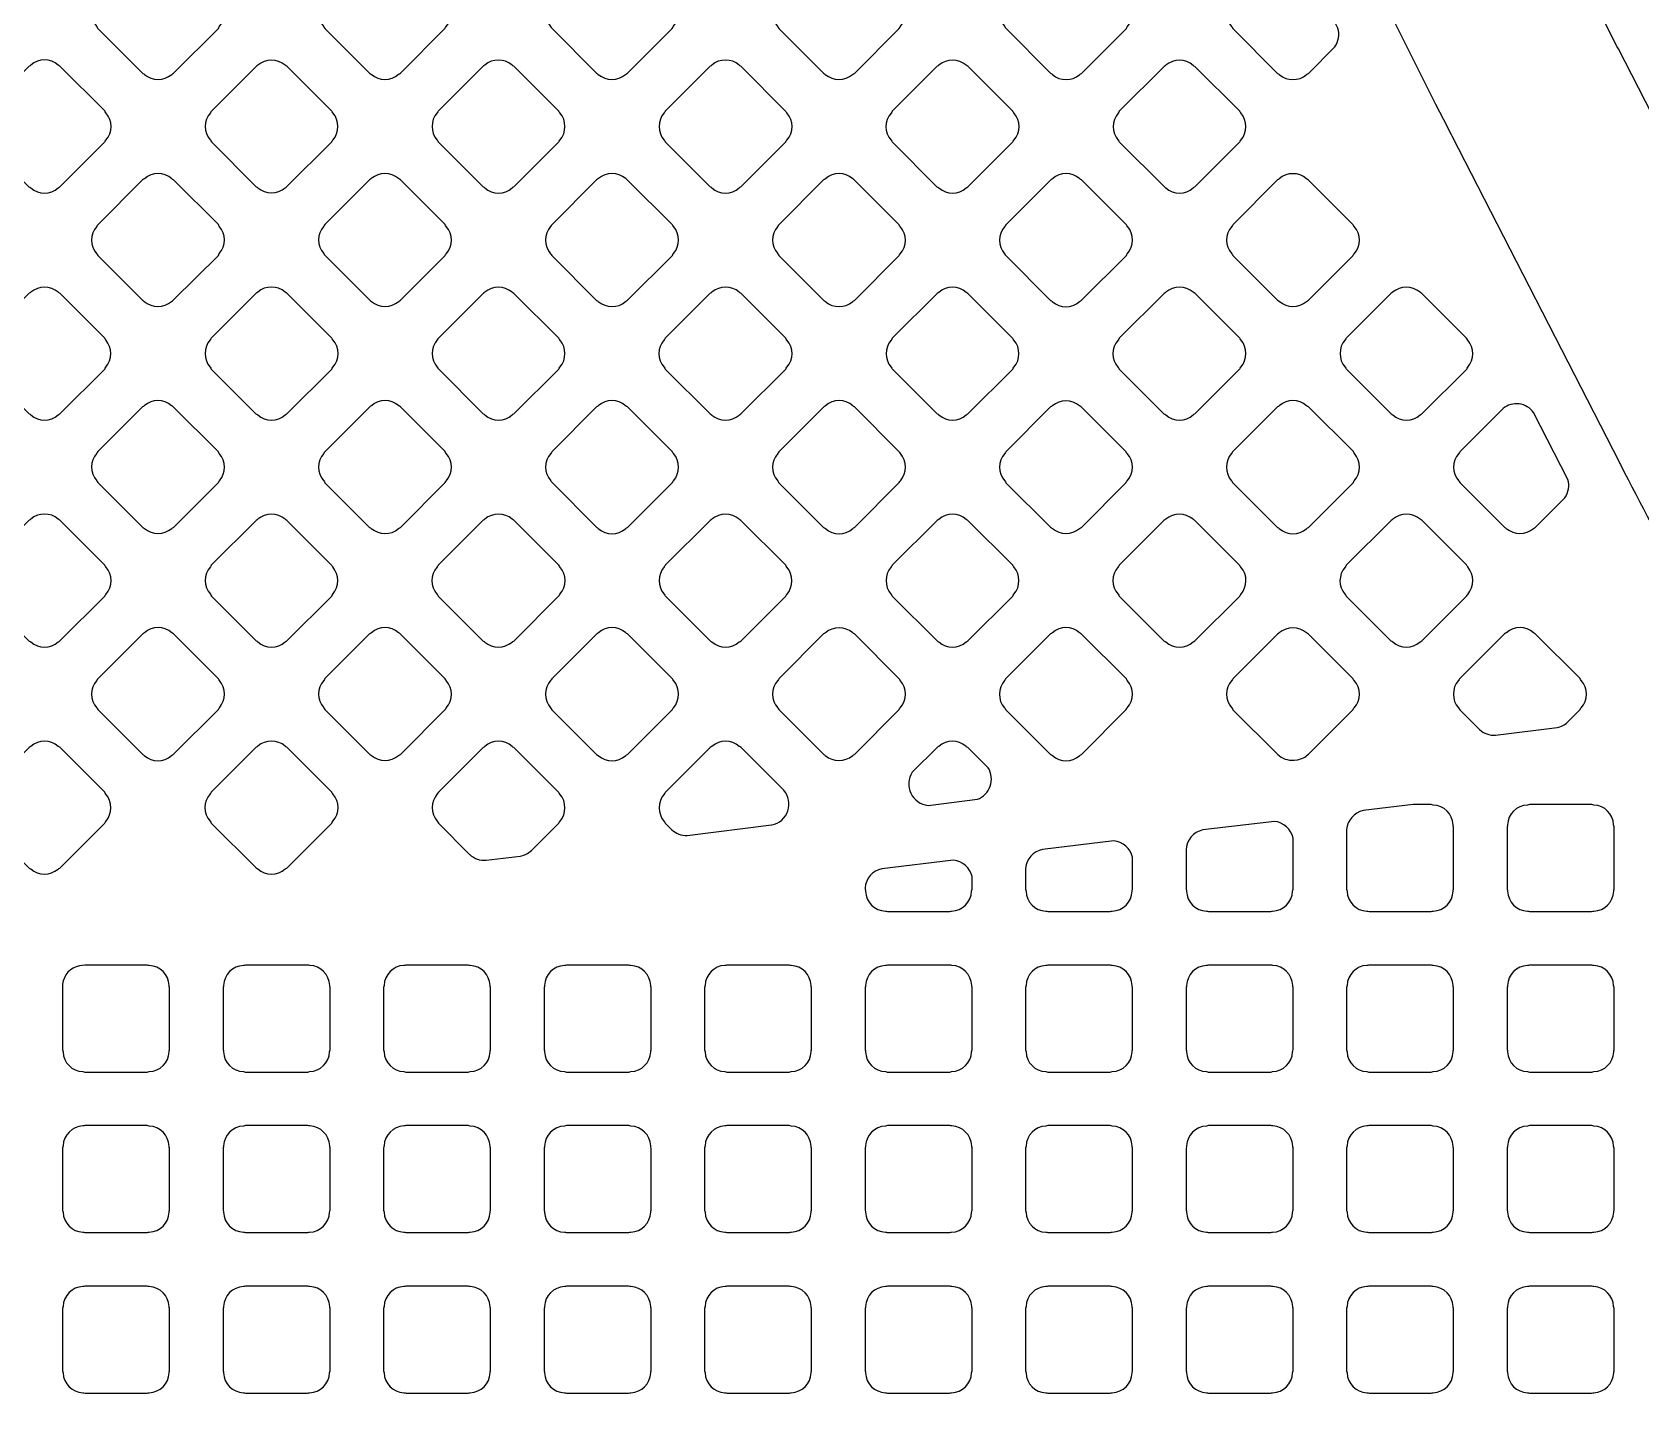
# Model space of a CAD drawing. Extents: x 0 to 248, y 0 to 175.
# Drawn here: x 85.767 to 87.295, y 144.454 to 145.775 of the extents above; entities that cross this region are included whole.
import ezdxf

# ---------------------------------------------------------------- set-up
doc = ezdxf.new("R2010")
doc.units = 0
doc.layers.add('gbr-dxf', color=7, linetype='Continuous')

msp = doc.modelspace()

# ---------------------------------------------------------------- linework, layer by layer
at = {"layer": 'gbr-dxf', "linetype": 'Continuous'}
for points in [[(89.1938, 143.5837, -0.198755), (86.6473, 149.73, -0.011889), (86.6472, 149.7334, -0.001401), (86.6473, 149.7803, -0.006774), (86.6473, 149.7819), (86.6473, 152.1694, 0.15456), (86.4982, 152.3959, -0.007498), (86.4968, 152.3971, -0.223524), (86.4231, 152.5536, -0.414223), (86.6263, 152.7568, -0.414223), (86.8295, 152.5536, -0.097355), (86.8144, 152.4768, 0.044886), (86.7916, 152.3996, -0.047616), (86.7997, 152.3225, -0.019176), (86.7998, 152.3168), (86.7998, 152.1813, -0.01601), (86.7997, 152.1766), (86.7997, 149.7799, -0.008654), (86.7997, 149.7776, 0.001254), (86.7996, 149.7368, -0.011774), (86.7997, 149.7335, 0.198929), (89.3032, 143.6898, -0.008685)], [(85.7893, 152.5028, 0.224387), (85.9099, 152.2475), (85.9166, 152.2419), (86.1187, 151.3809), (86.1359, 150.0936, -0.031401), (86.136, 150.0905), (86.1403, 149.7695, -0.024536), (86.1404, 149.7672), (86.1428, 149.5822, -0.02971), (86.1429, 149.5793), (86.1429, 149.5791), (86.1436, 149.526, -0.020598), (86.1437, 149.524, 0.041374), (86.2525, 148.3984, -0.014401), (86.2527, 148.3972), (86.3221, 148.0123, -0.013612), (86.3223, 148.0111, 0.04234), (86.6973, 146.633, -0.034058), (86.6984, 146.6299, 0.030775), (87.1147, 145.678, -0.014751), (87.1153, 145.6768), (87.2744, 145.3666, -0.022541), (87.2755, 145.3647, 0.006915), (87.3941, 145.1431, 0.283708)], [(87.433, 145.4484), (87.2735, 145.7594, -0.008596), (87.2724, 145.7614, -0.073265), (86.4975, 148.0441, -0.008634), (86.4971, 148.0464), (86.4285, 148.4265, -0.012454), (86.4278, 148.43, -0.041374), (86.3219, 149.5264, -0.007759)], [(87.1457, 149.509, 0.198897), (89.3868, 144.098, -0.008509)], [(89.2774, 143.9919, -0.198702), (86.9933, 149.5055, -0.011933)]]:
    msp.add_lwpolyline(points, format="xyb", dxfattribs=at)
for points in [[(85.8286, 145.7805, -0.087784), (85.8295, 145.779), (85.8725, 145.7361, -0.083651), (85.8739, 145.7352, 0.37981), (85.8998, 145.7352, -0.095956), (85.9015, 145.7362), (85.9441, 145.7788, -0.096332), (85.945, 145.7804, 0.37981), (85.945, 145.8064, -0.092348), (85.9441, 145.808), (85.9014, 145.8507, -0.096111), (85.8997, 145.8517, 0.379731), (85.8738, 145.8517, -0.096458), (85.8721, 145.8507), (85.8296, 145.8081, -0.096627), (85.8286, 145.8065, 0.379731)], [(86.0442, 145.7804, -0.096458), (86.0451, 145.7788), (86.0877, 145.7362, -0.092289), (86.0893, 145.7353, 0.37981), (86.1152, 145.7353, -0.096625), (86.1169, 145.7362), (86.1595, 145.7789, -0.096111), (86.1605, 145.7805, 0.37981), (86.1605, 145.8065, -0.099964), (86.1595, 145.8082), (86.1169, 145.8508, -0.087638), (86.1154, 145.8517, 0.379731), (86.0894, 145.8517, -0.096723), (86.0878, 145.8507), (86.0451, 145.808, -0.096857), (86.0442, 145.8064, 0.379731)], [(86.2596, 145.7805, -0.096614), (86.2606, 145.7789), (86.3033, 145.7362, -0.092187), (86.3049, 145.7352, 0.37889), (86.3308, 145.7352, -0.096117), (86.3325, 145.7362), (86.3751, 145.7788, -0.095895), (86.3761, 145.7805, 0.379201), (86.3761, 145.8064, -0.083317), (86.3752, 145.8078), (86.3323, 145.8507, -0.088202), (86.3308, 145.8517, 0.379731), (86.3048, 145.8517, -0.096458), (86.3032, 145.8507), (86.2606, 145.8081, -0.096627), (86.2596, 145.8065, 0.3795)], [(86.4752, 145.7804, -0.103999), (86.4762, 145.7786), (86.5187, 145.7362, -0.10067), (86.5204, 145.7352, 0.379125), (86.5463, 145.7352, -0.096217), (86.548, 145.7361), (86.5907, 145.7788, -0.095824), (86.5916, 145.7804, 0.37897), (86.5916, 145.8064, -0.10824), (86.5906, 145.8082), (86.5481, 145.8507, -0.096227), (86.5465, 145.8517, 0.379778), (86.5205, 145.8517, -0.096458), (86.5188, 145.8507), (86.4762, 145.808, -0.096627), (86.4752, 145.8064, 0.379762)], [(86.6908, 145.7805, -0.087131), (86.6917, 145.779), (86.7347, 145.736, -0.083024), (86.7361, 145.7351, 0.378702), (86.762, 145.7351, -0.09601), (86.7636, 145.7361), (86.8063, 145.7787, -0.095935), (86.8072, 145.7803, 0.379002), (86.8072, 145.8063, -0.092061), (86.8063, 145.8078), (86.7636, 145.8506, -0.096328), (86.7619, 145.8516, 0.378825), (86.736, 145.8516, -0.096355), (86.7343, 145.8506), (86.6917, 145.808, -0.096195), (86.6908, 145.8064, 0.378532)], [(86.9063, 145.7803, -0.095383), (86.9073, 145.7787), (86.9499, 145.7361, -0.092187), (86.9515, 145.7351, 0.379057), (86.9774, 145.7351, -0.096265), (86.9791, 145.7361), (87.0042, 145.7612, 0.236239), (87.007, 145.7791, -0.002055), (86.977, 145.8408, -0.025406), (86.9766, 145.8414, 0.47771), (86.9461, 145.8465, -0.037643), (86.9452, 145.8458), (86.9073, 145.8079, -0.096036), (86.9063, 145.8062, 0.378344)], [(85.7208, 145.6727, -0.104392), (85.7218, 145.6709), (85.7643, 145.6284, -0.100151), (85.7661, 145.6274, 0.37981), (85.792, 145.6274, -0.095956), (85.7937, 145.6284), (85.8363, 145.671, -0.096332), (85.8373, 145.6727, 0.37981), (85.8373, 145.6986, -0.108153), (85.8362, 145.7005), (85.7937, 145.743, -0.096111), (85.7921, 145.744, 0.379731), (85.7661, 145.744, -0.096458), (85.7645, 145.743), (85.7218, 145.7003, -0.096627), (85.7208, 145.6987, 0.379731)], [(85.9365, 145.6728, -0.096458), (85.9375, 145.6711), (85.98, 145.6285, -0.092289), (85.9816, 145.6276, 0.37981), (86.0076, 145.6276, -0.096625), (86.0092, 145.6286), (86.0517, 145.6711, -0.096111), (86.0527, 145.6727, 0.37981), (86.0527, 145.6987, -0.099964), (86.0517, 145.7004), (86.0093, 145.7428, -0.104264), (86.0075, 145.7438, 0.379731), (85.9815, 145.7438, -0.096723), (85.9799, 145.7428), (85.9375, 145.7004, -0.096857), (85.9365, 145.6987, 0.379731)], [(86.1519, 145.6728, -0.100514), (86.1529, 145.671), (86.1955, 145.6284, -0.096539), (86.1971, 145.6274, 0.37889), (86.2231, 145.6274, -0.096117), (86.2247, 145.6284), (86.2674, 145.6711, -0.095895), (86.2683, 145.6727, 0.379201), (86.2683, 145.6987, -0.096625), (86.2673, 145.7003), (86.2248, 145.7429, -0.100151), (86.223, 145.7439, 0.379731), (86.1971, 145.7439, -0.096458), (86.1954, 145.7429), (86.1529, 145.7004, -0.096627), (86.1519, 145.6987, 0.3795)], [(86.3675, 145.6987, 0.37947), (86.3675, 145.6727, -0.096608), (86.3685, 145.6711), (86.4111, 145.6284, -0.092898), (86.4127, 145.6275, 0.379057), (86.4386, 145.6274, -0.096031), (86.4402, 145.6284), (86.4829, 145.6711, -0.096206), (86.4839, 145.6727, 0.378387), (86.4839, 145.6986, -0.082449), (86.483, 145.7), (86.4401, 145.7429, -0.08752), (86.4386, 145.7439, 0.378877), (86.4127, 145.7439, -0.095968), (86.411, 145.7429), (86.3684, 145.7003, -0.096527)], [(86.5829, 145.6726, -0.096465), (86.5839, 145.671), (86.6264, 145.6284, -0.107877), (86.6283, 145.6274, 0.378642), (86.6542, 145.6274, -0.095862), (86.6558, 145.6283), (86.6985, 145.671, -0.095759), (86.6995, 145.6727, 0.378884), (86.6995, 145.6986, -0.100727), (86.6985, 145.7003), (86.656, 145.7428, -0.10417), (86.6542, 145.7438, 0.379014), (86.6283, 145.7439, -0.096528), (86.6266, 145.7429), (86.5839, 145.7002, -0.096227), (86.5829, 145.6985, 0.378576)], [(86.7986, 145.6726, -0.086794), (86.7995, 145.6712), (86.8424, 145.6283, -0.083291), (86.8438, 145.6274, 0.379422), (86.8697, 145.6274, -0.095956), (86.8714, 145.6284), (86.914, 145.671, -0.096332), (86.9149, 145.6726, 0.37981), (86.9149, 145.6986, -0.092348), (86.914, 145.7002), (86.8714, 145.7427, -0.096857), (86.8697, 145.7437, 0.379106), (86.8438, 145.7438, -0.096528), (86.8422, 145.7428), (86.7996, 145.7002, -0.096509), (86.7986, 145.6985, 0.378316)], [(85.8286, 145.5649, -0.100399), (85.8296, 145.5632), (85.8721, 145.5207, -0.096627), (85.8737, 145.5197, 0.37981), (85.8997, 145.5197, -0.096625), (85.9013, 145.5207), (85.9441, 145.5634, -0.096111), (85.945, 145.5651, 0.37981), (85.945, 145.591, -0.096458), (85.9441, 145.5927), (85.9016, 145.6351, -0.100824), (85.8999, 145.6361, 0.379731), (85.8739, 145.6361, -0.096723), (85.8722, 145.6352), (85.8296, 145.5925, -0.096857), (85.8286, 145.5908, 0.379731)], [(86.0442, 145.565, -0.092348), (86.0451, 145.5635), (86.0879, 145.5207, -0.088202), (86.0894, 145.5197, 0.37981), (86.1154, 145.5197, -0.095956), (86.117, 145.5207), (86.1595, 145.5632, -0.096332), (86.1605, 145.5649, 0.37981), (86.1605, 145.5908, -0.104392), (86.1594, 145.5926), (86.1169, 145.6352, -0.092233), (86.1153, 145.6362, 0.379731), (86.0893, 145.6362, -0.096458), (86.0877, 145.6352), (86.0451, 145.5926, -0.096627), (86.0442, 145.591, 0.379731)], [(86.2596, 145.5908, 0.37947), (86.2596, 145.5649, -0.09253), (86.2606, 145.5633), (86.3033, 145.5206, -0.088779), (86.3048, 145.5197, 0.379057), (86.3308, 145.5196, -0.095883), (86.3324, 145.5206), (86.3752, 145.5634, -0.096206), (86.3762, 145.565, 0.378387), (86.3762, 145.5909, -0.087191), (86.3753, 145.5924), (86.3324, 145.6352, -0.09197), (86.3309, 145.6362, 0.378877), (86.305, 145.6362, -0.095968), (86.3033, 145.6352), (86.2606, 145.5925, -0.096527)], [(86.4752, 145.565, -0.099804), (86.4762, 145.5633), (86.5189, 145.5206, -0.096195), (86.5205, 145.5196, 0.378702), (86.5464, 145.5196, -0.096528), (86.5481, 145.5206), (86.5906, 145.5631, -0.095916), (86.5916, 145.5648, 0.379002), (86.5916, 145.5907, -0.095866), (86.5906, 145.5924), (86.5478, 145.6352, -0.083291), (86.5464, 145.6361, 0.378825), (86.5205, 145.6361, -0.096355), (86.5188, 145.6351), (86.4762, 145.5925, -0.096509), (86.4752, 145.5909, 0.378532)], [(86.6907, 145.5648, -0.100076), (86.6917, 145.5631), (86.7343, 145.5206, -0.096527), (86.7359, 145.5196, 0.379422), (86.7619, 145.5196, -0.095956), (86.7635, 145.5206), (86.8063, 145.5633, -0.096332), (86.8072, 145.5649, 0.379451), (86.8073, 145.5909, -0.096614), (86.8063, 145.5925), (86.7637, 145.6351, -0.100442), (86.762, 145.6361, 0.378664), (86.7361, 145.6361, -0.096355), (86.7345, 145.6351), (86.6917, 145.5924, -0.096423), (86.6908, 145.5907, 0.379087)], [(86.9064, 145.5649, -0.095956), (86.9074, 145.5633), (86.9499, 145.5207, -0.092072), (86.9515, 145.5198, 0.379451), (86.9774, 145.5197, -0.096117), (86.9791, 145.5207), (87.0216, 145.5633, -0.095796), (87.0226, 145.5649, 0.378779), (87.0226, 145.5908, -0.099971), (87.0216, 145.5925), (86.9792, 145.6349, -0.103973), (86.9774, 145.636, 0.37947), (86.9514, 145.636, -0.096723), (86.9498, 145.635), (86.9074, 145.5925, -0.096857), (86.9064, 145.5909, 0.379731)], [(85.7209, 145.4572, -0.100399), (85.7219, 145.4555), (85.7644, 145.413, -0.096627), (85.7661, 145.412, 0.37981), (85.792, 145.412, -0.096625), (85.7937, 145.413), (85.8362, 145.4555, -0.096111), (85.8371, 145.4572, 0.37981), (85.8371, 145.4831, -0.096458), (85.8362, 145.4848), (85.7935, 145.5275, -0.083733), (85.7921, 145.5283, 0.379731), (85.7661, 145.5283, -0.096723), (85.7645, 145.5274), (85.7219, 145.4848, -0.096857), (85.7209, 145.4832, 0.379731)], [(85.9364, 145.4572, -0.108153), (85.9374, 145.4554), (85.9798, 145.413, -0.10399), (85.9816, 145.4119, 0.37981), (86.0076, 145.4119, -0.095956), (86.0092, 145.4129), (86.0518, 145.4555, -0.096332), (86.0528, 145.4572, 0.37981), (86.0528, 145.4832, -0.104392), (86.0518, 145.4849), (86.0094, 145.5273, -0.107961), (86.0075, 145.5284, 0.379731), (85.9815, 145.5284, -0.096458), (85.9799, 145.5274), (85.9373, 145.4849, -0.096627), (85.9364, 145.4832, 0.379731)], [(86.152, 145.4572, -0.096625), (86.153, 145.4556), (86.1956, 145.413, -0.092898), (86.1972, 145.412, 0.378966), (86.2231, 145.412, -0.096031), (86.2247, 145.413), (86.2673, 145.4555, -0.095796), (86.2683, 145.4571, 0.378431), (86.2683, 145.4831, -0.099861), (86.2673, 145.4848), (86.2248, 145.5273, -0.103746), (86.223, 145.5283, 0.379347), (86.1971, 145.5283, -0.096458), (86.1954, 145.5273), (86.153, 145.4849, -0.096627), (86.152, 145.4832, 0.379731)], [(86.3674, 145.4572, -0.096238), (86.3684, 145.4555), (86.4111, 145.4128, -0.092187), (86.4127, 145.4118, 0.378702), (86.4386, 145.4118, -0.09601), (86.4402, 145.4128), (86.4829, 145.4555, -0.096036), (86.4839, 145.4571, 0.37829), (86.4839, 145.483, -0.099804), (86.4829, 145.4847), (86.4402, 145.5275, -0.088093), (86.4387, 145.5284, 0.378571), (86.4128, 145.5284, -0.096025), (86.4111, 145.5275), (86.3684, 145.4847, -0.096539), (86.3674, 145.4831, 0.378576)], [(86.583, 145.4571, -0.09166), (86.5839, 145.4556), (86.6265, 145.413, -0.103673), (86.6283, 145.4119, 0.379299), (86.6543, 145.412, -0.095956), (86.6559, 145.4129), (86.6984, 145.4554, -0.096332), (86.6994, 145.4571, 0.37981), (86.6994, 145.483, -0.087784), (86.6985, 145.4845), (86.6557, 145.5273, -0.092233), (86.6542, 145.5282, 0.379237), (86.6282, 145.5282, -0.096528), (86.6266, 145.5273), (86.584, 145.4847, -0.095997), (86.583, 145.483, 0.378446)], [(86.7985, 145.457, -0.096458), (86.7995, 145.4554), (86.8418, 145.413, -0.108174), (86.8437, 145.412, 0.37981), (86.8697, 145.412, -0.096625), (86.8713, 145.4129), (86.9139, 145.4556, -0.096111), (86.9149, 145.4572, 0.37981), (86.9149, 145.4832, -0.100399), (86.9139, 145.4849), (86.8715, 145.5273, -0.104691), (86.8697, 145.5283, 0.379731), (86.8438, 145.5283, -0.096723), (86.8421, 145.5273), (86.7995, 145.4847, -0.096857), (86.7985, 145.483, 0.379731)], [(87.0141, 145.4572, -0.096117), (87.015, 145.4556), (87.0578, 145.4129, -0.09197), (87.0593, 145.4119, 0.37889), (87.0853, 145.4119, -0.096117), (87.0869, 145.4129), (87.1295, 145.4554, -0.095895), (87.1304, 145.4571, 0.379201), (87.1304, 145.483, -0.10047), (87.1294, 145.4847), (87.0869, 145.5272, -0.10399), (87.0851, 145.5283, 0.379731), (87.0591, 145.5283, -0.096458), (87.0575, 145.5273), (87.0151, 145.4849, -0.096627), (87.0141, 145.4832, 0.3795)], [(85.8286, 145.3495, -0.096614), (85.8296, 145.3479), (85.8723, 145.3051, -0.092187), (85.8739, 145.3042, 0.37889), (85.8998, 145.3042, -0.096117), (85.9014, 145.3052), (85.9441, 145.3478, -0.095895), (85.9451, 145.3494, 0.379201), (85.945, 145.3754, -0.083317), (85.9442, 145.3768), (85.9012, 145.4197, -0.088202), (85.8997, 145.4206, 0.379731), (85.8738, 145.4206, -0.096458), (85.8721, 145.4196), (85.8296, 145.3771, -0.096627), (85.8286, 145.3755, 0.3795)], [(86.0442, 145.3494, -0.104392), (86.0452, 145.3476), (86.0876, 145.3052, -0.100519), (86.0893, 145.3042, 0.379057), (86.1152, 145.3041, -0.096031), (86.1169, 145.3051), (86.1596, 145.3478, -0.096092), (86.1605, 145.3494, 0.378884), (86.1605, 145.3754, -0.107954), (86.1595, 145.3772), (86.1171, 145.4197, -0.095916), (86.1154, 145.4206, 0.379778), (86.0894, 145.4206, -0.096458), (86.0878, 145.4197), (86.0451, 145.377, -0.096627), (86.0442, 145.3754, 0.379731)], [(86.2597, 145.3754, 0.378982), (86.2597, 145.3495, -0.087916), (86.2606, 145.348), (86.3035, 145.305, -0.083596), (86.3049, 145.3041, 0.37903), (86.3309, 145.3041, -0.095883), (86.3325, 145.3051), (86.3752, 145.3477, -0.095895), (86.3762, 145.3494, 0.378387), (86.3762, 145.3753, -0.091404), (86.3752, 145.3768), (86.3325, 145.4196, -0.095796), (86.3308, 145.4206, 0.378582), (86.3049, 145.4206, -0.096507), (86.3033, 145.4196), (86.2607, 145.377, -0.096206)], [(86.4752, 145.3752, 0.378884), (86.4752, 145.3493, -0.087916), (86.4761, 145.3478), (86.5188, 145.3051, -0.100601), (86.5205, 145.3041, 0.379639), (86.5465, 145.3041, -0.095956), (86.5481, 145.3051), (86.5907, 145.3477, -0.096332), (86.5917, 145.3494, 0.37981), (86.5917, 145.3754, -0.092348), (86.5907, 145.3769), (86.5481, 145.4195, -0.096857), (86.5465, 145.4205, 0.379106), (86.5205, 145.4206, -0.096528), (86.5189, 145.4196), (86.4762, 145.3769, -0.096509)], [(86.6909, 145.3494, -0.104293), (86.6919, 145.3476), (86.7343, 145.3053, -0.100824), (86.736, 145.3042, 0.37981), (86.7619, 145.3042, -0.096625), (86.7636, 145.3052), (86.8061, 145.3477, -0.096111), (86.8071, 145.3494, 0.37981), (86.8071, 145.3753, -0.091954), (86.8061, 145.3769), (86.7635, 145.4195, -0.096332), (86.7619, 145.4204, 0.379731), (86.7359, 145.4204, -0.096723), (86.7343, 145.4195), (86.6918, 145.377, -0.096857), (86.6909, 145.3754, 0.379731)], [(86.9062, 145.3494, -0.096614), (86.9071, 145.3477), (86.9497, 145.3052, -0.107877), (86.9515, 145.3041, 0.379201), (86.9775, 145.3041, -0.096625), (86.9791, 145.3051), (87.0218, 145.3477, -0.096111), (87.0227, 145.3494, 0.379308), (87.0228, 145.3753, -0.100402), (87.0218, 145.3771), (86.9792, 145.4196, -0.104677), (86.9774, 145.4206, 0.37947), (86.9515, 145.4206, -0.096458), (86.9498, 145.4196), (86.9072, 145.377, -0.096627), (86.9062, 145.3753, 0.3795)], [(87.1219, 145.3494, -0.092162), (87.1228, 145.3478), (87.1655, 145.3051, -0.08752), (87.167, 145.3042, 0.37889), (87.1929, 145.3042, -0.096117), (87.1946, 145.3052), (87.2227, 145.3333, 0.227139), (87.2255, 145.3507), (87.1929, 145.4142, 0.429008), (87.164, 145.4181), (87.1229, 145.377, -0.096627), (87.1219, 145.3754, 0.3795)], [(85.7208, 145.2417, -0.096625), (85.7218, 145.24), (85.7645, 145.1973, -0.092233), (85.7661, 145.1964, 0.37981), (85.792, 145.1964, -0.095956), (85.7937, 145.1974), (85.8363, 145.24, -0.096332), (85.8373, 145.2416, 0.37981), (85.8373, 145.2676, -0.10047), (85.8363, 145.2693), (85.7936, 145.312, -0.088202), (85.7921, 145.3129, 0.379731), (85.7661, 145.3129, -0.096458), (85.7645, 145.312), (85.7218, 145.2693, -0.096627), (85.7208, 145.2677, 0.379731)], [(85.9365, 145.2677, 0.37947), (85.9365, 145.2417, -0.104293), (85.9375, 145.2399), (85.9799, 145.1975, -0.100871), (85.9816, 145.1965, 0.378966), (86.0076, 145.1965, -0.096031), (86.0092, 145.1975), (86.0518, 145.24, -0.095796), (86.0527, 145.2417, 0.37897), (86.0527, 145.2676, -0.092029), (86.0518, 145.2691), (86.0092, 145.3118, -0.096558), (86.0075, 145.3128, 0.379313), (85.9816, 145.3128, -0.096507), (85.9799, 145.3118), (85.9374, 145.2693, -0.096527)], [(86.1518, 145.2676, 0.378884), (86.1519, 145.2416, -0.100588), (86.1529, 145.2399), (86.1955, 145.1973, -0.096212), (86.1971, 145.1963, 0.37915), (86.223, 145.1963, -0.09601), (86.2247, 145.1973), (86.2675, 145.2401, -0.096036), (86.2684, 145.2417, 0.37829), (86.2685, 145.2676, -0.095883), (86.2675, 145.2692), (86.2248, 145.3119, -0.100215), (86.2231, 145.3129, 0.378691), (86.1972, 145.3129, -0.096355), (86.1955, 145.3119), (86.1528, 145.2692, -0.096509)], [(86.3675, 145.2417, -0.092061), (86.3685, 145.2401), (86.4113, 145.1973, -0.087865), (86.4128, 145.1964, 0.379422), (86.4387, 145.1964, -0.096625), (86.4404, 145.1974), (86.4828, 145.2399, -0.096332), (86.4838, 145.2415, 0.379308), (86.4838, 145.2675, -0.103956), (86.4828, 145.2693), (86.4402, 145.3118, -0.092398), (86.4387, 145.3128, 0.378885), (86.4127, 145.3128, -0.096618), (86.4111, 145.3118), (86.3685, 145.2693, -0.096527), (86.3675, 145.2676, 0.379087)], [(86.583, 145.2416, -0.100399), (86.584, 145.2399), (86.6265, 145.1974, -0.096627), (86.6282, 145.1964, 0.37981), (86.6541, 145.1964, -0.096625), (86.6558, 145.1974), (86.6984, 145.24, -0.096111), (86.6994, 145.2417, 0.37981), (86.6994, 145.2676, -0.096458), (86.6984, 145.2693), (86.6559, 145.3117, -0.100824), (86.6542, 145.3127, 0.379731), (86.6282, 145.3127, -0.096723), (86.6266, 145.3118), (86.584, 145.2692, -0.096857), (86.583, 145.2676, 0.379731)], [(86.7985, 145.2417, -0.095968), (86.7995, 145.24), (86.8422, 145.1973, -0.092398), (86.8438, 145.1964, 0.379422), (86.8697, 145.1964, -0.096625), (86.8714, 145.1974), (86.914, 145.2399, -0.096111), (86.9149, 145.2416, 0.379308), (86.915, 145.2675, -0.083262), (86.9141, 145.2689), (86.8711, 145.3119, -0.087864), (86.8696, 145.3128, 0.37947), (86.8437, 145.3128, -0.096458), (86.842, 145.3118), (86.7995, 145.2693, -0.096627), (86.7985, 145.2676, 0.379357)], [(87.014, 145.2416, -0.104371), (87.0151, 145.2398), (87.0575, 145.1974, -0.100442), (87.0592, 145.1964, 0.379201), (87.0851, 145.1964, -0.096625), (87.0868, 145.1974), (87.1294, 145.24, -0.096111), (87.1304, 145.2416, 0.379308), (87.1304, 145.2676, -0.108121), (87.1293, 145.2695), (87.0869, 145.3119, -0.096527), (87.0853, 145.3128, 0.37947), (87.0593, 145.3128, -0.096458), (87.0577, 145.3118), (87.015, 145.2692, -0.096627), (87.0141, 145.2675, 0.3795)], [(85.8286, 145.1338, -0.091745), (85.8296, 145.1323), (85.8723, 145.0896, -0.088093), (85.8738, 145.0886, 0.379125), (85.8997, 145.0886, -0.096323), (85.9013, 145.0896), (85.9441, 145.1324, -0.095798), (85.9451, 145.134, 0.378381), (85.9451, 145.1599, -0.087518), (85.9442, 145.1614), (85.9014, 145.2042, -0.091916), (85.8999, 145.2051, 0.37947), (85.8739, 145.2051, -0.096458), (85.8723, 145.2041), (85.8296, 145.1615, -0.096627), (85.8286, 145.1598, 0.379762)], [(86.0441, 145.134, -0.099879), (86.0451, 145.1323), (86.0878, 145.0896, -0.096539), (86.0894, 145.0887, 0.378642), (86.1153, 145.0887, -0.095883), (86.117, 145.0896), (86.1596, 145.1322, -0.095895), (86.1605, 145.1338, 0.378387), (86.1605, 145.1597, -0.095383), (86.1596, 145.1614), (86.1167, 145.2042, -0.083024), (86.1153, 145.2051, 0.378691), (86.0894, 145.2051, -0.096507), (86.0877, 145.2041), (86.0451, 145.1616, -0.096195), (86.0442, 145.1599, 0.378532)], [(86.2596, 145.1339, -0.099879), (86.2606, 145.1321), (86.3033, 145.0895, -0.095895), (86.3049, 145.0885, 0.379299), (86.3309, 145.0886, -0.096625), (86.3325, 145.0895), (86.3752, 145.1322, -0.096111), (86.3762, 145.1339, 0.37981), (86.3762, 145.1599, -0.096458), (86.3752, 145.1615), (86.3327, 145.2041, -0.100824), (86.3309, 145.2051, 0.379237), (86.305, 145.2051, -0.096355), (86.3034, 145.2041), (86.2606, 145.1614, -0.095997), (86.2596, 145.1598, 0.378344)], [(86.4753, 145.1338, -0.087784), (86.4762, 145.1324), (86.519, 145.0896, -0.083651), (86.5204, 145.0887, 0.37981), (86.5464, 145.0887, -0.095956), (86.548, 145.0897), (86.5906, 145.1322, -0.096111), (86.5916, 145.1339, 0.37981), (86.5916, 145.1599, -0.09253), (86.5906, 145.1614), (86.5481, 145.204, -0.096627), (86.5464, 145.205, 0.379731), (86.5205, 145.205, -0.096723), (86.5188, 145.204), (86.4763, 145.1615, -0.096627), (86.4753, 145.1598, 0.379731)], [(86.6906, 145.1338, -0.087946), (86.6916, 145.1324), (86.7343, 145.0896, -0.100093), (86.736, 145.0886, 0.379422), (86.762, 145.0886, -0.096625), (86.7636, 145.0896), (86.8062, 145.1322, -0.096111), (86.8072, 145.1339, 0.379451), (86.8072, 145.1598, -0.092029), (86.8063, 145.1614), (86.7635, 145.2041, -0.096539), (86.7619, 145.2051, 0.379249), (86.736, 145.2051, -0.096458), (86.7343, 145.2041), (86.6916, 145.1614, -0.096627), (86.6907, 145.1598, 0.379357)], [(86.9064, 145.1339, -0.104392), (86.9074, 145.1321), (86.9497, 145.0898, -0.041572), (86.95, 145.0896, 0.213228), (86.9654, 145.0842), (86.9655, 145.0842), (86.9686, 145.0846), (86.9687, 145.0846, 0.149244), (86.9792, 145.0898), (86.9792, 145.0898), (87.0216, 145.1322, -0.095796), (87.0226, 145.1339, 0.379249), (87.0226, 145.1598, -0.092348), (87.0216, 145.1614), (86.9791, 145.2039, -0.096111), (86.9774, 145.2049, 0.379731), (86.9514, 145.2049, -0.096458), (86.9498, 145.2039), (86.9074, 145.1615, -0.096627), (86.9064, 145.1599, 0.379731)], [(87.1217, 145.1598, 0.37947), (87.1217, 145.1339, -0.104293), (87.1228, 145.1321), (87.1413, 145.1135, -0.042601), (87.1416, 145.1133, 0.208277), (87.1567, 145.1079), (87.2152, 145.1152, 0.143843), (87.2253, 145.1202), (87.2372, 145.1322, -0.097153), (87.2382, 145.1339, 0.378863), (87.2382, 145.1598, -0.108743), (87.2371, 145.1617), (87.1946, 145.2042, -0.096527), (87.193, 145.2051, 0.379), (87.1671, 145.2052, -0.095968), (87.1654, 145.2042), (87.1227, 145.1615, -0.096527)], [(85.7208, 145.0261, -0.092052), (85.7217, 145.0245), (85.7645, 144.9818, -0.087865), (85.7659, 144.9809, 0.378777), (85.7919, 144.9808, -0.095862), (85.7935, 144.9818), (85.8362, 145.0245, -0.095895), (85.8372, 145.0261, 0.378387), (85.8372, 145.052, -0.103307), (85.8362, 145.0538), (85.7936, 145.0964, -0.09197), (85.7921, 145.0973, 0.379347), (85.7661, 145.0973, -0.096458), (85.7645, 145.0963), (85.7218, 145.0537, -0.096627), (85.7208, 145.052, 0.379357)], [(85.9363, 145.0262, -0.100003), (85.9373, 145.0245), (85.98, 144.9819, -0.096539), (85.9816, 144.9809, 0.378642), (86.0075, 144.9809, -0.095883), (86.0092, 144.9818), (86.0519, 145.0245, -0.095895), (86.0528, 145.0262, 0.378304), (86.0529, 145.0521, -0.095528), (86.0519, 145.0537), (86.0092, 145.0964, -0.09997), (86.0075, 145.0974, 0.378743), (85.9816, 145.0974, -0.096323), (85.9799, 145.0964), (85.9373, 145.0538, -0.095895), (85.9363, 145.0521, 0.378576)], [(86.152, 145.0262, -0.103681), (86.153, 145.0244), (86.1827, 144.9947, -0.042219), (86.183, 144.9945, 0.213283), (86.1984, 144.9892), (86.1985, 144.9892), (86.2307, 144.9932), (86.2308, 144.9932, 0.149415), (86.2413, 144.9983), (86.2673, 145.0244, -0.096111), (86.2683, 145.026, 0.37981), (86.2683, 145.052, -0.09253), (86.2674, 145.0536), (86.2247, 145.0962, -0.09693), (86.2231, 145.0972, 0.379106), (86.1971, 145.0972, -0.096377), (86.1955, 145.0963), (86.153, 145.0538, -0.096527), (86.152, 145.0521, 0.378532)], [(86.3675, 145.026, -0.10047), (86.3685, 145.0243), (86.3746, 145.0182, 0.20392), (86.3893, 145.0128), (86.4694, 145.0228), (86.4696, 145.0228, 0.580871), (86.481, 145.0557), (86.4404, 145.0963, -0.099849), (86.4387, 145.0973, 0.379347), (86.4128, 145.0973, -0.096458), (86.4111, 145.0963), (86.3685, 145.0536, -0.096627), (86.3675, 145.052, 0.379731)], [(86.6029, 145.0727, 0.562408), (86.618, 145.0412), (86.6648, 145.047, 0.470148), (86.6751, 145.0769), (86.6558, 145.0962, -0.100151), (86.6541, 145.0973, 0.379882), (86.6281, 145.0973, -0.09621), (86.6265, 145.0963)], [(87.0154, 144.9616, -0.095462), (87.0159, 144.9598, 0.393729), (87.0347, 144.9409, -0.101678), (87.0367, 144.9405), (87.0958, 144.9405, -0.098843), (87.0977, 144.9409, 0.393729), (87.1165, 144.9598, -0.101678), (87.117, 144.9617), (87.117, 145.0207, -0.104567), (87.1165, 145.0227, 0.393729), (87.0976, 145.0416, -0.09841), (87.0957, 145.042), (87.0787, 145.042), (87.031, 145.0363, 0.329128), (87.0154, 145.0183)], [(87.1678, 144.9618, -0.101214), (87.1683, 144.9598, 0.393729), (87.1871, 144.9409, -0.104195), (87.1892, 144.9405), (87.2481, 144.9405, -0.101214), (87.2501, 144.9409, 0.393729), (87.269, 144.9598, -0.095482), (87.2694, 144.9616), (87.2694, 145.0208, -0.098843), (87.2689, 145.0227, 0.393729), (87.2501, 145.0416, -0.095482), (87.2482, 145.042), (87.189, 145.042, -0.098843), (87.1871, 145.0416, 0.393729), (87.1682, 145.0227, -0.092282), (87.1678, 145.0209)], [(86.863, 144.9617, -0.101214), (86.8634, 144.9598, 0.393729), (86.8823, 144.9409, -0.09841), (86.8842, 144.9405), (86.9434, 144.9405, -0.095462), (86.9452, 144.9409, 0.393729), (86.9641, 144.9597, -0.107228), (86.9646, 144.9618), (86.9646, 145.0102, 0.320038), (86.9469, 145.0261), (86.8788, 145.0179, 0.3437), (86.863, 144.999), (86.863, 144.9989)], [(86.7106, 144.9616, -0.095462), (86.711, 144.9597, 0.393729), (86.7299, 144.9409, -0.095482), (86.7317, 144.9405), (86.7909, 144.9405, -0.104567), (86.7929, 144.9409, 0.393729), (86.8118, 144.9598, -0.088868), (86.8122, 144.9615), (86.8122, 144.992, 0.318288), (86.7944, 145.0077), (86.7266, 144.9995, 0.335479), (86.7106, 144.9814)], [(86.5582, 144.9616, -0.095462), (86.5586, 144.9598, 0.393729), (86.5775, 144.9409, -0.09841), (86.5794, 144.9405), (86.6386, 144.9405, -0.095462), (86.6404, 144.9409, 0.393729), (86.6593, 144.9597, -0.101678), (86.6598, 144.9617), (86.6598, 144.9736, 0.316912), (86.6421, 144.9893), (86.574, 144.9811, 0.331797), (86.5582, 144.963)], [(85.7962, 144.8091, -0.089302), (85.7966, 144.8073, 0.393729), (85.8155, 144.7885, -0.092282), (85.8173, 144.7881), (85.8766, 144.7881, -0.101214), (85.8785, 144.7885, 0.393729), (85.8974, 144.8074, -0.095482), (85.8978, 144.8093), (85.8978, 144.8685, -0.098843), (85.8974, 144.8704, 0.393729), (85.8785, 144.8892, -0.095482), (85.8766, 144.8897), (85.8173, 144.8897), (85.8122, 144.889, 0.328152), (85.7962, 144.8715)], [(85.9486, 144.8092, -0.095462), (85.949, 144.8074, 0.393729), (85.9679, 144.7885, -0.095482), (85.9697, 144.7881), (86.0291, 144.7881, -0.092621), (86.0308, 144.7885, 0.393729), (86.0497, 144.8073, -0.101678), (86.0502, 144.8093), (86.0502, 144.8686, -0.092621), (86.0498, 144.8704, 0.393729), (86.0309, 144.8893, -0.092282), (86.0291, 144.8897), (85.9698, 144.8897, -0.095462), (85.9679, 144.8892, 0.393729), (85.9491, 144.8704, -0.09841), (85.9486, 144.8685)], [(86.101, 144.8093, -0.101214), (86.1015, 144.8074, 0.393729), (86.1203, 144.7885, -0.09841), (86.1222, 144.7881), (86.1814, 144.7881, -0.095462), (86.1833, 144.7885, 0.393729), (86.2021, 144.8074, -0.095482), (86.2026, 144.8092), (86.2026, 144.8684, -0.098843), (86.2021, 144.8703, 0.393729), (86.1832, 144.8892, -0.101678), (86.1813, 144.8897), (86.1221, 144.8897, -0.092621), (86.1203, 144.8893, 0.393729), (86.1015, 144.8704, -0.104195), (86.101, 144.8684)], [(86.2534, 144.8092, -0.098843), (86.2538, 144.8073, 0.393729), (86.2727, 144.7885, -0.092282), (86.2745, 144.7881), (86.3338, 144.7881, -0.101214), (86.3357, 144.7885, 0.393729), (86.3546, 144.8074, -0.09841), (86.355, 144.8093), (86.355, 144.8684, -0.101214), (86.3546, 144.8704, 0.393729), (86.3357, 144.8892, -0.095482), (86.3338, 144.8897), (86.2746, 144.8897, -0.098843), (86.2727, 144.8892, 0.393729), (86.2538, 144.8703, -0.101678), (86.2534, 144.8684)], [(86.4058, 144.8092, -0.095462), (86.4063, 144.8074, 0.393729), (86.4251, 144.7885, -0.09841), (86.427, 144.7881), (86.4862, 144.7881, -0.095462), (86.4881, 144.7885, 0.393729), (86.5069, 144.8074, -0.101678), (86.5074, 144.8093), (86.5074, 144.8683, -0.104567), (86.5069, 144.8703, 0.393729), (86.488, 144.8892, -0.101678), (86.4861, 144.8897), (86.4269, 144.8897, -0.092621), (86.4251, 144.8893, 0.393729), (86.4063, 144.8704, -0.09841), (86.4058, 144.8685)], [(86.5582, 144.8092, -0.095462), (86.5586, 144.8074, 0.393729), (86.5775, 144.7885, -0.095482), (86.5793, 144.7881), (86.6387, 144.7881, -0.092621), (86.6404, 144.7885, 0.393729), (86.6593, 144.8073, -0.101678), (86.6598, 144.8093), (86.6598, 144.8686, -0.092621), (86.6594, 144.8704, 0.393729), (86.6405, 144.8893, -0.092282), (86.6387, 144.8897), (86.5794, 144.8897, -0.095462), (86.5775, 144.8892, 0.393729), (86.5587, 144.8704, -0.09841), (86.5582, 144.8685)], [(86.7106, 144.8092, -0.095462), (86.711, 144.8073, 0.393729), (86.7299, 144.7885, -0.092282), (86.7317, 144.7881), (86.791, 144.7881, -0.101214), (86.7929, 144.7885, 0.393729), (86.8118, 144.8074, -0.088868), (86.8122, 144.8091), (86.8122, 144.8686, -0.092621), (86.8118, 144.8704, 0.393729), (86.7929, 144.8892, -0.095482), (86.791, 144.8897), (86.7318, 144.8897, -0.098843), (86.7299, 144.8892, 0.393729), (86.711, 144.8703, -0.09841), (86.7106, 144.8684)], [(86.863, 144.8093, -0.101214), (86.8634, 144.8074, 0.393729), (86.8823, 144.7885, -0.095482), (86.8841, 144.7881), (86.9435, 144.7881, -0.092621), (86.9452, 144.7885, 0.393729), (86.9641, 144.8073, -0.107228), (86.9646, 144.8094), (86.9646, 144.8685, -0.098843), (86.9642, 144.8704, 0.393729), (86.9453, 144.8893, -0.092282), (86.9435, 144.8897), (86.8842, 144.8897, -0.095462), (86.8823, 144.8892, 0.393729), (86.8635, 144.8704, -0.104195), (86.863, 144.8684)], [(87.0154, 144.8092, -0.095462), (87.0159, 144.8074, 0.393729), (87.0347, 144.7885, -0.09841), (87.0366, 144.7881), (87.0958, 144.7881, -0.095462), (87.0977, 144.7885, 0.393729), (87.1165, 144.8074, -0.101678), (87.117, 144.8093), (87.117, 144.8683, -0.104567), (87.1165, 144.8703, 0.393729), (87.0976, 144.8892, -0.101678), (87.0957, 144.8897), (87.0365, 144.8897, -0.092621), (87.0347, 144.8893, 0.393729), (87.0159, 144.8704, -0.09841), (87.0154, 144.8685)], [(87.1678, 144.8094, -0.101214), (87.1683, 144.8074, 0.393729), (87.1871, 144.7885, -0.101678), (87.1891, 144.7881), (87.2482, 144.7881, -0.098843), (87.2501, 144.7885, 0.393729), (87.269, 144.8074, -0.095482), (87.2694, 144.8092), (87.2694, 144.8684, -0.098843), (87.2689, 144.8703, 0.393729), (87.2501, 144.8892, -0.09841), (87.2482, 144.8897), (87.189, 144.8897, -0.101214), (87.1871, 144.8892, 0.393729), (87.1682, 144.8703, -0.092282), (87.1678, 144.8685)], [(85.7962, 144.6568, -0.095462), (85.7967, 144.655, 0.393729), (85.8155, 144.6361, -0.095482), (85.8174, 144.6357), (85.8767, 144.6357, -0.092621), (85.8785, 144.6361, 0.393729), (85.8973, 144.655, -0.101678), (85.8978, 144.6569), (85.8978, 144.7159, -0.104567), (85.8973, 144.7179, 0.393729), (85.8784, 144.7368, -0.104195), (85.8764, 144.7373), (85.8174, 144.7373, -0.095462), (85.8155, 144.7369, 0.393729), (85.7967, 144.718, -0.09841), (85.7962, 144.7161)], [(85.9486, 144.6568, -0.095462), (85.949, 144.655, 0.393729), (85.9679, 144.6361, -0.092282), (85.9697, 144.6357), (86.0291, 144.6357, -0.089302), (86.0308, 144.6361, 0.393729), (86.0497, 144.6549, -0.101678), (86.0502, 144.6569), (86.0502, 144.7162, -0.092621), (86.0498, 144.718, 0.393729), (86.0309, 144.7369, -0.095482), (86.0291, 144.7373), (85.9698, 144.7373, -0.098843), (85.9679, 144.7368, 0.393729), (85.9491, 144.718, -0.09841), (85.9486, 144.7161)], [(86.101, 144.6569, -0.101214), (86.1015, 144.655, 0.393729), (86.1203, 144.6361, -0.095482), (86.1222, 144.6357), (86.1815, 144.6357, -0.092621), (86.1833, 144.6361, 0.393729), (86.2021, 144.655, -0.095482), (86.2026, 144.6568), (86.2026, 144.716, -0.098843), (86.2021, 144.7179, 0.393729), (86.1832, 144.7368, -0.104195), (86.1812, 144.7373), (86.1222, 144.7373, -0.095462), (86.1203, 144.7369, 0.393729), (86.1015, 144.718, -0.104195), (86.101, 144.716)], [(86.2534, 144.6568, -0.098843), (86.2538, 144.6549, 0.393729), (86.2727, 144.6361, -0.088868), (86.2744, 144.6357), (86.3338, 144.6357, -0.098843), (86.3357, 144.6361, 0.393729), (86.3546, 144.655, -0.09841), (86.355, 144.6569), (86.355, 144.716, -0.101214), (86.3546, 144.718, 0.393729), (86.3357, 144.7368, -0.09841), (86.3338, 144.7373), (86.2746, 144.7373, -0.101214), (86.2727, 144.7368, 0.393729), (86.2538, 144.7179, -0.101678), (86.2534, 144.716)], [(86.4058, 144.6568, -0.095462), (86.4063, 144.655, 0.393729), (86.4251, 144.6361, -0.095482), (86.427, 144.6357), (86.4863, 144.6357, -0.092621), (86.4881, 144.6361, 0.393729), (86.5069, 144.655, -0.101678), (86.5074, 144.6569), (86.5074, 144.7159, -0.104567), (86.5069, 144.7179, 0.393729), (86.488, 144.7368, -0.104195), (86.486, 144.7373), (86.427, 144.7373, -0.095462), (86.4251, 144.7369, 0.393729), (86.4063, 144.718, -0.09841), (86.4058, 144.7161)], [(86.5582, 144.6568, -0.095462), (86.5586, 144.655, 0.393729), (86.5775, 144.6361, -0.092282), (86.5793, 144.6357), (86.6387, 144.6357, -0.089302), (86.6404, 144.6361, 0.393729), (86.6593, 144.6549, -0.101678), (86.6598, 144.6569), (86.6598, 144.7162, -0.092621), (86.6594, 144.718, 0.393729), (86.6405, 144.7369, -0.095482), (86.6387, 144.7373), (86.5794, 144.7373, -0.098843), (86.5775, 144.7368, 0.393729), (86.5587, 144.718, -0.09841), (86.5582, 144.7161)], [(86.7106, 144.6568, -0.095462), (86.711, 144.6549, 0.393729), (86.7299, 144.6361, -0.088868), (86.7316, 144.6357), (86.791, 144.6357, -0.098843), (86.7929, 144.6361, 0.393729), (86.8118, 144.655, -0.088868), (86.8122, 144.6567), (86.8122, 144.7162, -0.092621), (86.8118, 144.718, 0.393729), (86.7929, 144.7368, -0.09841), (86.791, 144.7373), (86.7318, 144.7373, -0.101214), (86.7299, 144.7368, 0.393729), (86.711, 144.7179, -0.09841), (86.7106, 144.716)], [(86.863, 144.6569, -0.101214), (86.8634, 144.655, 0.393729), (86.8823, 144.6361, -0.092282), (86.8841, 144.6357), (86.9435, 144.6357, -0.089302), (86.9452, 144.6361, 0.393729), (86.9641, 144.6549, -0.107228), (86.9646, 144.657), (86.9646, 144.7161, -0.098843), (86.9642, 144.718, 0.393729), (86.9453, 144.7369, -0.095482), (86.9435, 144.7373), (86.8842, 144.7373, -0.098843), (86.8823, 144.7368, 0.393729), (86.8635, 144.718, -0.104195), (86.863, 144.716)], [(87.0154, 144.6568, -0.095462), (87.0159, 144.655, 0.393729), (87.0347, 144.6361, -0.095482), (87.0366, 144.6357), (87.0959, 144.6357, -0.092621), (87.0977, 144.6361, 0.393729), (87.1165, 144.655, -0.101678), (87.117, 144.6569), (87.117, 144.7159, -0.104567), (87.1165, 144.7179, 0.393729), (87.0976, 144.7368, -0.104195), (87.0956, 144.7373), (87.0366, 144.7373, -0.095462), (87.0347, 144.7369, 0.393729), (87.0159, 144.718, -0.09841), (87.0154, 144.7161)], [(87.1678, 144.657, -0.101214), (87.1683, 144.655, 0.393729), (87.1871, 144.6361, -0.09841), (87.189, 144.6357), (87.2482, 144.6357, -0.095462), (87.2501, 144.6361, 0.393729), (87.269, 144.655, -0.095482), (87.2694, 144.6568), (87.2694, 144.716, -0.098843), (87.2689, 144.7179, 0.393729), (87.2501, 144.7368, -0.101678), (87.2481, 144.7373), (87.1891, 144.7373, -0.104567), (87.1871, 144.7368, 0.393729), (87.1682, 144.7179, -0.092282), (87.1678, 144.7161)], [(85.7962, 144.5044, -0.095462), (85.7967, 144.5026, 0.393729), (85.8155, 144.4837, -0.104195), (85.8175, 144.4832), (85.8765, 144.4832, -0.101214), (85.8785, 144.4837, 0.393729), (85.8973, 144.5026, -0.101678), (85.8978, 144.5045), (85.8978, 144.5635, -0.104567), (85.8973, 144.5655, 0.393729), (85.8784, 144.5844, -0.107228), (85.8764, 144.5849), (85.8174, 144.5849, -0.098843), (85.8155, 144.5845, 0.393729), (85.7967, 144.5656, -0.09841), (85.7962, 144.5637)], [(85.9486, 144.5044, -0.095462), (85.949, 144.5026, 0.393729), (85.9679, 144.4837, -0.101678), (85.9698, 144.4832), (86.0289, 144.4832, -0.098843), (86.0308, 144.4837, 0.393729), (86.0497, 144.5025, -0.101678), (86.0502, 144.5045), (86.0502, 144.5638, -0.092621), (86.0498, 144.5656, 0.393729), (86.0309, 144.5845, -0.09841), (86.029, 144.5849), (85.9699, 144.5849, -0.101214), (85.9679, 144.5844, 0.393729), (85.9491, 144.5656, -0.09841), (85.9486, 144.5637)], [(86.101, 144.5045, -0.101214), (86.1015, 144.5026, 0.393729), (86.1203, 144.4837, -0.104195), (86.1223, 144.4832), (86.1813, 144.4832, -0.101214), (86.1833, 144.4837, 0.393729), (86.2021, 144.5026, -0.095482), (86.2026, 144.5044), (86.2026, 144.5636, -0.098843), (86.2021, 144.5655, 0.393729), (86.1832, 144.5844, -0.107228), (86.1812, 144.5849), (86.1222, 144.5849, -0.098843), (86.1203, 144.5845, 0.393729), (86.1015, 144.5656, -0.104195), (86.101, 144.5636)], [(86.2534, 144.5044, -0.098843), (86.2538, 144.5025, 0.393729), (86.2727, 144.4837, -0.09841), (86.2746, 144.4832), (86.3337, 144.4832, -0.10699), (86.3357, 144.4837, 0.393729), (86.3546, 144.5026, -0.09841), (86.355, 144.5045), (86.355, 144.5636, -0.101214), (86.3546, 144.5656, 0.393729), (86.3357, 144.5844, -0.101678), (86.3337, 144.5849), (86.2747, 144.5849, -0.104567), (86.2727, 144.5844, 0.393729), (86.2538, 144.5655, -0.101678), (86.2534, 144.5636)], [(86.4058, 144.5044, -0.095462), (86.4063, 144.5026, 0.393729), (86.4251, 144.4837, -0.104195), (86.4271, 144.4832), (86.4861, 144.4832, -0.101214), (86.4881, 144.4837, 0.393729), (86.5069, 144.5026, -0.101678), (86.5074, 144.5045), (86.5074, 144.5635, -0.104567), (86.5069, 144.5655, 0.393729), (86.488, 144.5844, -0.107228), (86.486, 144.5849), (86.427, 144.5849, -0.098843), (86.4251, 144.5845, 0.393729), (86.4063, 144.5656, -0.09841), (86.4058, 144.5637)], [(86.5582, 144.5044, -0.095462), (86.5586, 144.5026, 0.393729), (86.5775, 144.4837, -0.101678), (86.5794, 144.4832), (86.6385, 144.4832, -0.098843), (86.6404, 144.4837, 0.393729), (86.6593, 144.5025, -0.101678), (86.6598, 144.5045), (86.6598, 144.5638, -0.092621), (86.6594, 144.5656, 0.393729), (86.6405, 144.5845, -0.09841), (86.6386, 144.5849), (86.5795, 144.5849, -0.101214), (86.5775, 144.5844, 0.393729), (86.5587, 144.5656, -0.09841), (86.5582, 144.5637)], [(86.7106, 144.5044, -0.095462), (86.711, 144.5025, 0.393729), (86.7299, 144.4837, -0.09841), (86.7318, 144.4832), (86.7909, 144.4832, -0.10699), (86.7929, 144.4837, 0.393729), (86.8118, 144.5026, -0.088868), (86.8122, 144.5043), (86.8122, 144.5638, -0.092621), (86.8118, 144.5656, 0.393729), (86.7929, 144.5844, -0.101678), (86.7909, 144.5849), (86.7319, 144.5849, -0.104567), (86.7299, 144.5844, 0.393729), (86.711, 144.5655, -0.09841), (86.7106, 144.5636)], [(86.863, 144.5045, -0.101214), (86.8634, 144.5026, 0.393729), (86.8823, 144.4837, -0.101678), (86.8842, 144.4832), (86.9433, 144.4832, -0.098843), (86.9452, 144.4837, 0.393729), (86.9641, 144.5025, -0.107228), (86.9646, 144.5046), (86.9646, 144.5637, -0.098843), (86.9642, 144.5656, 0.393729), (86.9453, 144.5845, -0.09841), (86.9434, 144.5849), (86.8843, 144.5849, -0.101214), (86.8823, 144.5844, 0.393729), (86.8635, 144.5656, -0.104195), (86.863, 144.5636)], [(87.0154, 144.5044, -0.095462), (87.0159, 144.5026, 0.393729), (87.0347, 144.4837, -0.104195), (87.0367, 144.4832), (87.0957, 144.4832, -0.101214), (87.0977, 144.4837, 0.393729), (87.1165, 144.5026, -0.101678), (87.117, 144.5045), (87.117, 144.5635, -0.104567), (87.1165, 144.5655, 0.393729), (87.0976, 144.5844, -0.107228), (87.0956, 144.5849), (87.0366, 144.5849, -0.098843), (87.0347, 144.5845, 0.393729), (87.0159, 144.5656, -0.09841), (87.0154, 144.5637)], [(87.1678, 144.5046, -0.101214), (87.1683, 144.5026, 0.393729), (87.1871, 144.4837, -0.107228), (87.1892, 144.4832), (87.2481, 144.4832, -0.104567), (87.2501, 144.4837, 0.393729), (87.269, 144.5026, -0.095482), (87.2694, 144.5044), (87.2694, 144.5636, -0.098843), (87.2689, 144.5655, 0.393729), (87.2501, 144.5844, -0.104195), (87.2481, 144.5849), (87.1891, 144.5849, -0.10699), (87.1871, 144.5844, 0.393729), (87.1682, 144.5655, -0.092282), (87.1678, 144.5637)]]:
    msp.add_lwpolyline(points, format="xyb", close=True, dxfattribs=at)

doc.saveas('drawing.dxf')
